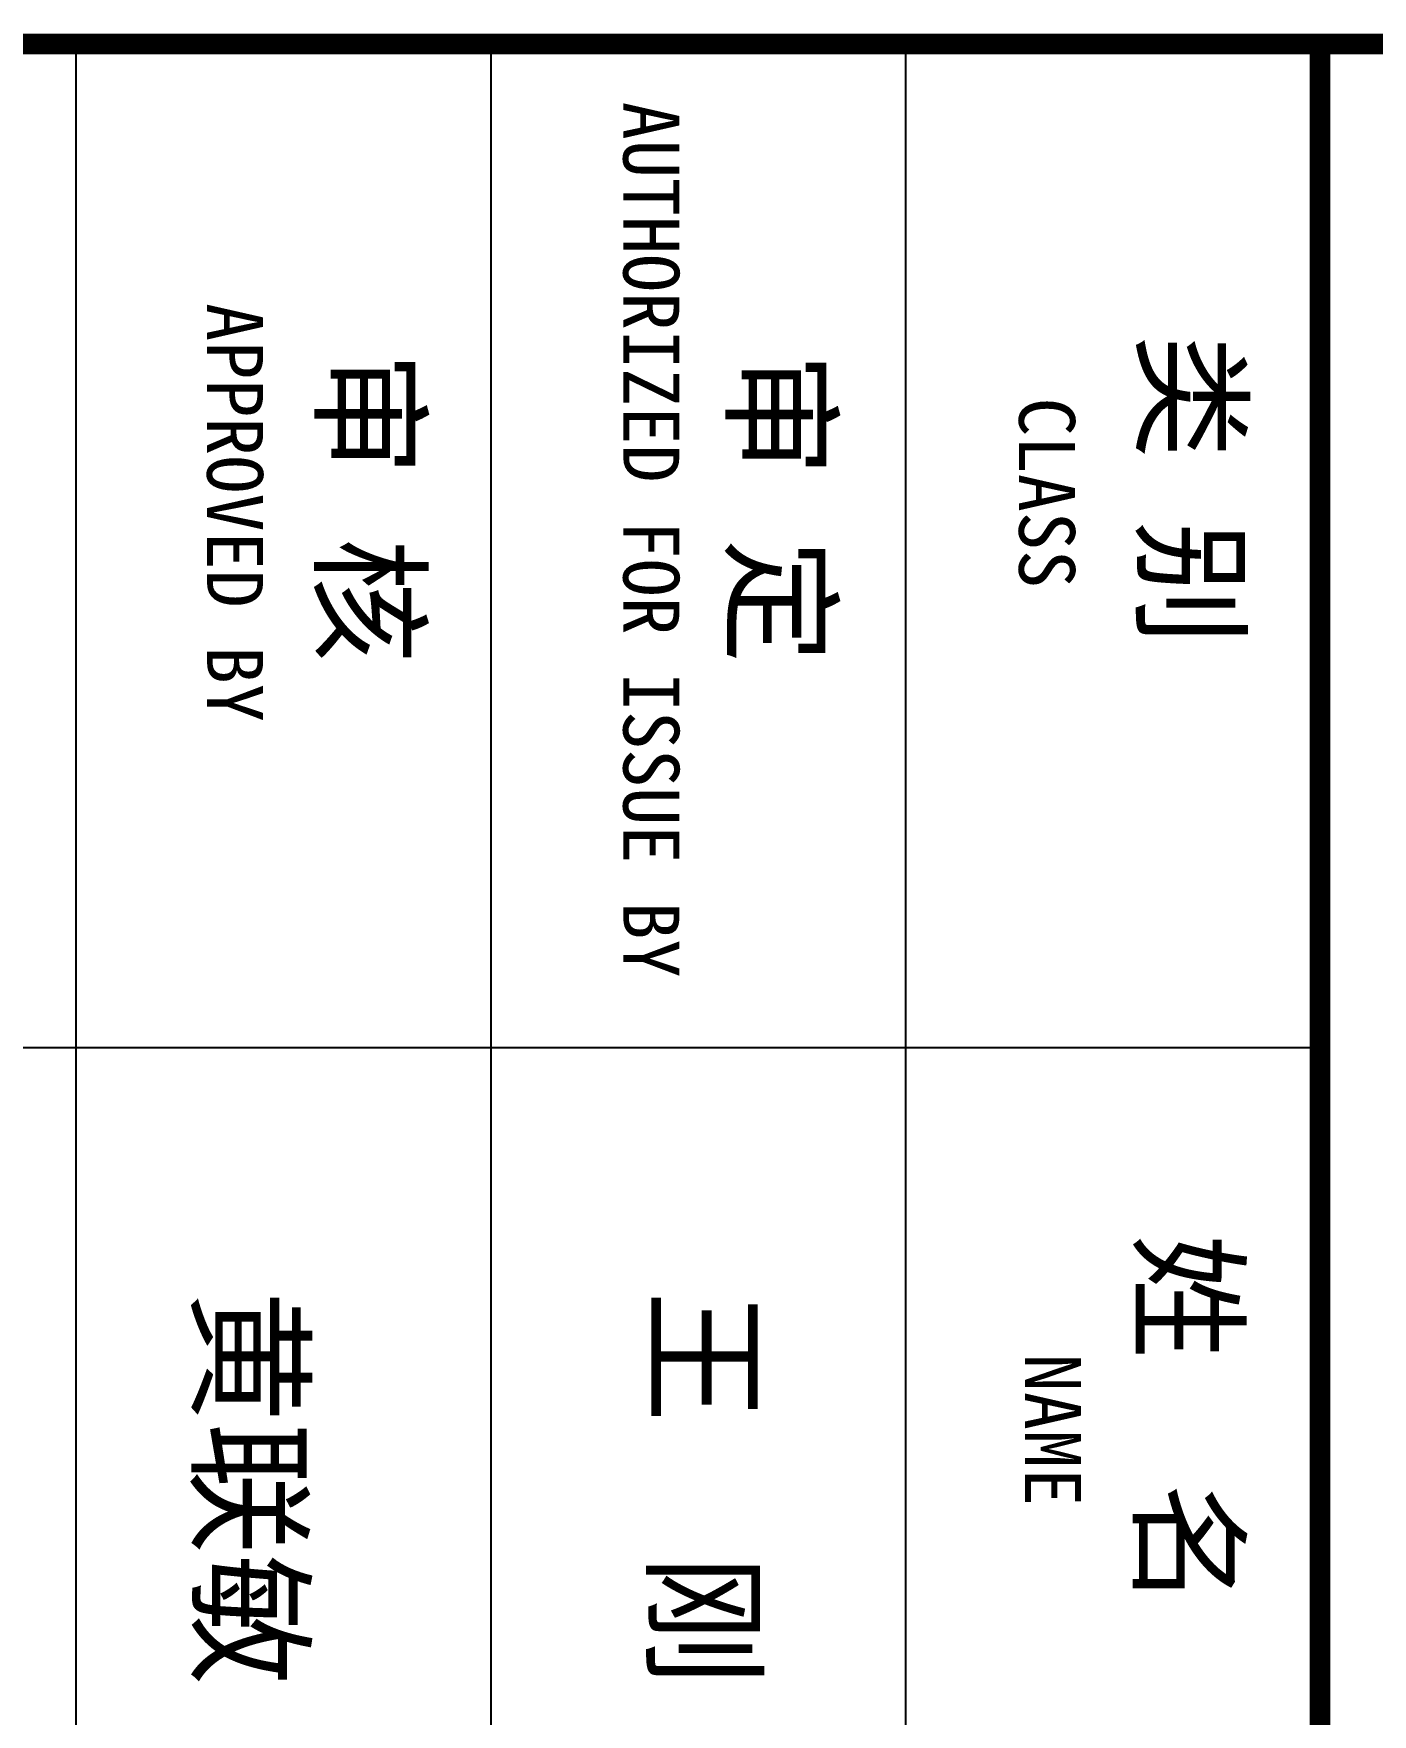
# Model space of a CAD drawing. Extents: x -496980 to 486425, y -292187 to -29437.
# Drawn here: x 56711 to 63572, y -284222 to -275609 of the extents above; entities that cross this region are included whole.
import ezdxf

# ---------------------------------------------------------------- set-up
doc = ezdxf.new("R2010")
doc.units = 0
doc.header["$LTSCALE"] = 1000
doc.header["$MEASUREMENT"] = 0
doc.layers.add('PUB_TEXT', color=7, linetype='Continuous')
doc.layers.add('PUB_TITLE', color=4, linetype='Continuous')
doc.styles.add('TQ', font='')
doc.styles.get('TQ').set_extended_font_data('SimSun')

msp = doc.modelspace()

# ---------------------------------------------------------------- linework, layer by layer
at = {"layer": 'PUB_TITLE'}
for p, q in [((56928.4, -275661.9), (56928.4, -289686.9)), ((59053.4, -275661.9), (59053.4, -289686.9)), ((61178.4, -275661.9), (61178.4, -289686.9)), ((48428.4, -280804.5), (63303.4, -280804.5))]:
    msp.add_line(p, q, dxfattribs=at)
at = {"layer": 'PUB_TITLE', "lineweight": 40, "const_width": 106.2, "elevation": -69.6}
for points in [[(167498.5, -275661.9), (23998.5, -275661.9)], [(63303.4, -275661.9), (63303.4, -289686.9)]]:
    msp.add_lwpolyline(points, dxfattribs=at)

# ---------------------------------------------------------------- texts
at = {"layer": 'PUB_TEXT', "style": 'TQ'}
msp.add_text('黄联敏', height=495, rotation=270, dxfattribs=at).set_placement((57572.8, -282050, 69.6))
at = {"layer": 'PUB_TEXT', "color": 4, "style": 'TQ'}
msp.add_text('王  刚', height=495, rotation=269.99644, dxfattribs=at).set_placement((59900.5, -282051.5))
at = {"layer": 'PUB_TEXT', "attachment_point": 1, "rotation": 270, "style": 'TQ'}
for s, insert, char_height, width in [('AUTHORIZED FOR ISSUE BY', (60020.1, -275957.6, -69.6), 286.875, 5998.875), ('APPROVED BY', (57887.1, -276989.6, -69.6), 286.875, 5998.875), ('类 别', (62878.4, -277149.5, -69.6), 467.5, 2779.5), ('审 核', (58666.7, -277238.4, -69.6), 467.5, 3569.639), ('审 定', (60773, -277242.3, -69.6), 467.5, 2013.351), ('CLASS', (62048, -277474.2, -69.6), 286.87, 5998.875), ('姓  名', (62861.2, -281761.3, -69.6), 467.5, 2906.212), ('NAME', (62078.6, -282373.8, -69.6), 286.87, 5998.875)]:
    msp.add_mtext(s, dxfattribs=dict(at, insert=insert, char_height=char_height, width=width))

doc.saveas('drawing.dxf')
